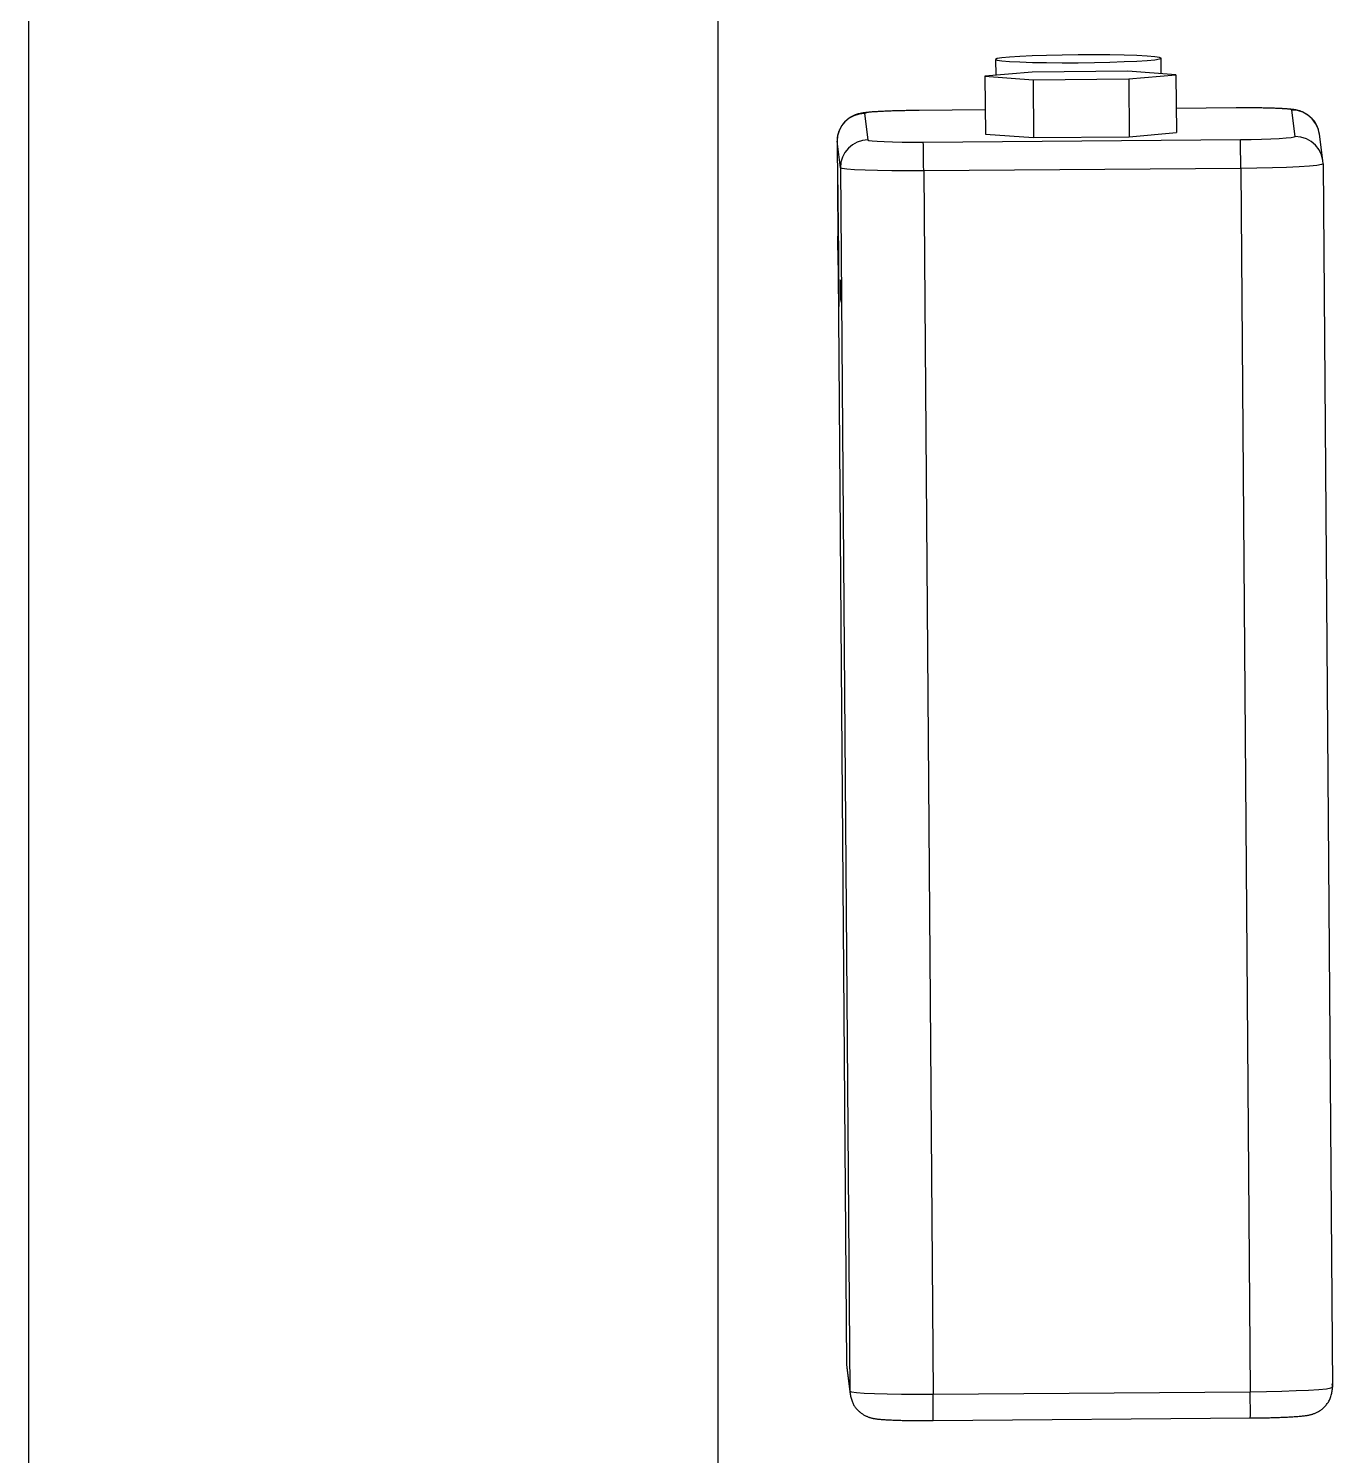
# Model space of a CAD drawing. Extents: x 2.75 to 8.34, y 2.35 to 7.17.
# Drawn here: x 7.655 to 8.12, y 3.106 to 3.615 of the extents above; entities that cross this region are included whole.
import ezdxf

# ---------------------------------------------------------------- set-up
doc = ezdxf.new("R2010")
doc.units = 0
doc.header["$LTSCALE"] = 0.5
doc.layers.add('TANGENT_LINES', color=7, linetype='CONTINUOUS')
doc.layers.add('VISIBLE', color=7, linetype='CONTINUOUS')

msp = doc.modelspace()

# ---------------------------------------------------------------- linework, layer by layer
at = {"layer": 'TANGENT_LINES'}
for p, q in [((7.95289, 3.58495), (7.95411, 3.57553)), ((7.996, 3.58622), (7.97246, 3.58603)), ((8.08564, 3.58693), (8.06419, 3.58676)), ((8.10666, 3.57675), (8.10545, 3.58617)), ((7.94434, 3.56562), (7.94313, 3.57504)), ((7.97391, 3.57477), (8.08709, 3.57567)), ((7.94434, 3.56562), (7.94772, 3.1291)), ((8.08723, 3.56538), (7.97405, 3.56448)), ((7.97405, 3.56448), (7.97742, 3.12796)), ((8.08723, 3.56538), (8.09061, 3.12886)), ((7.9465, 3.13852), (7.94772, 3.1291)), ((7.9465, 3.13852), (7.94658, 3.13734)), ((7.97742, 3.12796), (8.09061, 3.12886))]:
    msp.add_line(p, q, dxfattribs=at)
for points in [[(7.95289, 3.58495), (7.95098, 3.58475), (7.94913, 3.58417), (7.94744, 3.58325), (7.94596, 3.58202), (7.94474, 3.58052), (7.94385, 3.57881), (7.9433, 3.57696), (7.94313, 3.57504)], [(7.97246, 3.58603), (7.96862, 3.58598), (7.96494, 3.5859), (7.96154, 3.58578), (7.95858, 3.58565), (7.95615, 3.58549), (7.95435, 3.58531), (7.95325, 3.58513), (7.95289, 3.58495)], [(8.10545, 3.58617), (8.10504, 3.58635), (8.1039, 3.58651), (8.10206, 3.58665), (8.0996, 3.58677), (8.0966, 3.58686), (8.09319, 3.58692), (8.08949, 3.58695), (8.08564, 3.58693)], [(8.11528, 3.5776), (8.11482, 3.57958), (8.11395, 3.58142), (8.11273, 3.58304), (8.11119, 3.58438), (8.10942, 3.58537), (8.10747, 3.58598), (8.10545, 3.58617)], [(7.95411, 3.57553), (7.95219, 3.57532), (7.95035, 3.57475), (7.94865, 3.57383), (7.94717, 3.57259), (7.94596, 3.57109), (7.94506, 3.56939), (7.94452, 3.56754), (7.94434, 3.56562)], [(7.95411, 3.57553), (7.95451, 3.57535), (7.95565, 3.57519), (7.95749, 3.57504), (7.95996, 3.57492), (7.96296, 3.57483), (7.96637, 3.57478), (7.97007, 3.57475), (7.97391, 3.57477)], [(7.97405, 3.56448), (7.97403, 3.5664), (7.97401, 3.56827), (7.97399, 3.57002), (7.97398, 3.57156), (7.97396, 3.57285), (7.97394, 3.57384), (7.97392, 3.57449), (7.97391, 3.57477)], [(8.08709, 3.57567), (8.09093, 3.57572), (8.09462, 3.5758), (8.09801, 3.57591), (8.10098, 3.57605), (8.10341, 3.57621), (8.10521, 3.57638), (8.10631, 3.57657), (8.10666, 3.57675)], [(8.08723, 3.56538), (8.08721, 3.56731), (8.0872, 3.56918), (8.08718, 3.57092), (8.08716, 3.57247), (8.08714, 3.57376), (8.08712, 3.57475), (8.08711, 3.57539), (8.08709, 3.57567)], [(8.1165, 3.56818), (8.11603, 3.57015), (8.11517, 3.572), (8.11394, 3.57362), (8.11241, 3.57496), (8.11063, 3.57595), (8.10869, 3.57655), (8.10666, 3.57675)], [(7.97405, 3.56448), (7.96828, 3.56446), (7.96273, 3.56449), (7.95761, 3.56458), (7.95312, 3.56471), (7.94942, 3.56489), (7.94666, 3.56511), (7.94494, 3.56535), (7.94434, 3.56562)], [(8.11658, 3.567), (8.11605, 3.56672), (8.1144, 3.56645), (8.1117, 3.56619), (8.10806, 3.56595), (8.1036, 3.56574), (8.09852, 3.56558), (8.09299, 3.56545), (8.08723, 3.56538)], [(7.94772, 3.1291), (7.94832, 3.12884), (7.95003, 3.12859), (7.95279, 3.12838), (7.95649, 3.1282), (7.96099, 3.12806), (7.96611, 3.12797), (7.97166, 3.12794), (7.97742, 3.12796)], [(7.97744, 3.11858), (7.97745, 3.11875), (7.97746, 3.11928), (7.97746, 3.12014), (7.97746, 3.1213), (7.97745, 3.12271), (7.97745, 3.12434), (7.97744, 3.12611), (7.97742, 3.12796)], [(8.09061, 3.12886), (8.09636, 3.12894), (8.10189, 3.12906), (8.10698, 3.12923), (8.11143, 3.12943), (8.11508, 3.12967), (8.11777, 3.12993), (8.11942, 3.13021), (8.11995, 3.13048)], [(8.09063, 3.11948), (8.09063, 3.11966), (8.09064, 3.12019), (8.09064, 3.12105), (8.09064, 3.1222), (8.09064, 3.12362), (8.09063, 3.12524), (8.09062, 3.12701), (8.09061, 3.12886)]]:
    msp.add_lwpolyline(points, dxfattribs=at)
at = {"layer": 'VISIBLE'}
for p, q in [((7.65456, 3.80778), (7.65456, 3.02038)), ((7.90063, 3.80778), (7.90063, 3.02038)), ((7.99971, 3.60424), (7.99975, 3.59859)), ((8.04687, 3.60003), (8.01278, 3.59976)), ((8.0641, 3.59879), (8.04687, 3.60003)), ((8.0588, 3.59917), (8.05876, 3.6047)), ((8.01278, 3.59976), (7.99591, 3.59825)), ((7.99591, 3.59825), (7.99607, 3.5776)), ((7.99591, 3.59825), (8.01313, 3.597)), ((8.01313, 3.597), (8.04723, 3.59728)), ((8.01313, 3.597), (8.01329, 3.57636)), ((8.04723, 3.59728), (8.0641, 3.59879)), ((8.04723, 3.59728), (8.04739, 3.57663)), ((8.0641, 3.59879), (8.06425, 3.57815)), ((7.996, 3.58623), (7.97246, 3.58604)), ((7.97246, 3.58603), (7.97246, 3.58604)), ((8.08564, 3.58694), (8.06419, 3.58677)), ((8.08564, 3.58693), (8.08564, 3.58694)), ((7.94313, 3.57504), (7.9465, 3.13852)), ((7.99607, 3.5776), (8.01329, 3.57636)), ((8.01329, 3.57636), (8.04739, 3.57663)), ((8.04739, 3.57663), (8.06425, 3.57815)), ((8.1165, 3.56818), (8.11528, 3.5776)), ((8.11658, 3.567), (8.1165, 3.56818)), ((8.11658, 3.567), (8.11995, 3.13048)), ((7.94353, 3.54025), (7.94338, 3.55955)), ((7.94338, 3.55955), (7.94341, 3.55933)), ((7.94341, 3.55933), (7.94356, 3.54003)), ((7.94345, 3.53654), (7.94342, 3.54115)), ((7.94342, 3.54115), (7.94353, 3.54025)), ((7.94356, 3.54025), (7.94353, 3.54025)), ((7.94356, 3.54003), (7.94368, 3.53913)), ((7.94368, 3.53913), (7.94371, 3.53452)), ((7.9437, 3.53654), (7.94345, 3.53654)), ((7.94357, 3.53564), (7.94345, 3.53654)), ((7.9437, 3.53564), (7.94357, 3.53564)), ((7.94372, 3.51634), (7.94357, 3.53564)), ((7.94371, 3.53543), (7.9436, 3.53543)), ((7.94371, 3.53452), (7.9436, 3.53543)), ((7.9436, 3.53543), (7.94375, 3.51612)), ((7.94454, 3.51863), (7.94448, 3.52556)), ((7.94448, 3.52556), (7.94463, 3.52443)), ((7.94463, 3.52443), (7.94468, 3.51751)), ((7.94467, 3.51863), (7.94454, 3.51863)), ((7.94468, 3.51751), (7.94454, 3.51863)), ((7.94374, 3.51634), (7.94372, 3.51634)), ((7.94375, 3.51612), (7.94372, 3.51634)), ((7.94658, 3.13734), (7.9478, 3.12792)), ((7.94772, 3.1291), (7.9478, 3.12792)), ((7.97744, 3.11858), (8.09063, 3.11948))]:
    msp.add_line(p, q, dxfattribs=at)
msp.add_lwpolyline([(7.99971, 3.60424), (8.00028, 3.60398), (8.00196, 3.60373), (8.00469, 3.60351), (8.00836, 3.60333), (8.01284, 3.6032), (8.01794, 3.60311), (8.02348, 3.60307), (8.02924, 3.60309), (8.035, 3.60316), (8.04054, 3.60328), (8.04565, 3.60345), (8.05012, 3.60366), (8.05379, 3.60389), (8.05652, 3.60415), (8.0582, 3.60443), (8.05876, 3.6047), (8.05819, 3.60496), (8.05651, 3.60521), (8.05378, 3.60543), (8.0501, 3.60561), (8.04563, 3.60575), (8.04052, 3.60583), (8.03498, 3.60587), (8.02922, 3.60585), (8.02346, 3.60578), (8.01792, 3.60566), (8.01282, 3.60549), (8.00835, 3.60529), (8.00468, 3.60505), (8.00195, 3.60479), (8.00027, 3.60452)], close=True, dxfattribs=at)
for points in [[(7.97246, 3.58604), (7.97194, 3.58603), (7.97143, 3.58602), (7.97092, 3.58602), (7.97041, 3.58601), (7.96989, 3.586), (7.96938, 3.58599), (7.96887, 3.58599), (7.96837, 3.58598), (7.96786, 3.58597), (7.96736, 3.58596), (7.96686, 3.58595), (7.96636, 3.58594), (7.96586, 3.58593), (7.96537, 3.58592), (7.96487, 3.58591), (7.96439, 3.58589), (7.9639, 3.58588), (7.96342, 3.58587), (7.96294, 3.58585), (7.96247, 3.58584), (7.96199, 3.58582), (7.96152, 3.5858), (7.96106, 3.58578), (7.96059, 3.58576), (7.96013, 3.58574), (7.95967, 3.58572), (7.95921, 3.5857), (7.95876, 3.58568), (7.9583, 3.58565), (7.95785, 3.58563), (7.95741, 3.5856), (7.95696, 3.58557), (7.95653, 3.58555), (7.9561, 3.58552), (7.95567, 3.58549), (7.95526, 3.58545), (7.95486, 3.58542), (7.95446, 3.58538), (7.95409, 3.58535), (7.95372, 3.58531), (7.95337, 3.58527), (7.95304, 3.58523), (7.95272, 3.58519), (7.95242, 3.58514), (7.95213, 3.58509), (7.95186, 3.58505), (7.9516, 3.585), (7.95135, 3.58494), (7.95111, 3.58489), (7.95088, 3.58484), (7.95066, 3.58478), (7.95045, 3.58472), (7.95024, 3.58466), (7.95002, 3.58459), (7.94981, 3.58451), (7.94959, 3.58443), (7.94937, 3.58434), (7.94914, 3.58424), (7.9489, 3.58413), (7.94866, 3.58401), (7.94842, 3.58389), (7.94818, 3.58376), (7.94795, 3.58362), (7.94772, 3.58348), (7.9475, 3.58334), (7.94729, 3.58319), (7.94709, 3.58304), (7.94689, 3.58288), (7.9467, 3.58272), (7.94651, 3.58256), (7.94633, 3.5824), (7.94615, 3.58224)], [(8.11222, 3.58357), (8.11204, 3.58372), (8.11185, 3.58388), (8.11167, 3.58403), (8.11149, 3.58417), (8.1113, 3.58432), (8.11111, 3.58446), (8.11091, 3.5846), (8.11071, 3.58473), (8.11051, 3.58486), (8.1103, 3.58498), (8.11009, 3.58509), (8.10988, 3.5852), (8.10966, 3.58531), (8.10945, 3.5854), (8.10925, 3.58549), (8.10904, 3.58558), (8.10884, 3.58566), (8.10865, 3.58573), (8.10846, 3.58579), (8.10827, 3.58585), (8.10809, 3.58591), (8.10791, 3.58596), (8.10773, 3.58601), (8.10755, 3.58605), (8.10738, 3.58609), (8.1072, 3.58613), (8.10703, 3.58617), (8.10685, 3.58621), (8.10668, 3.58624), (8.1065, 3.58627), (8.10632, 3.5863), (8.10613, 3.58633), (8.10592, 3.58636), (8.10569, 3.58639), (8.10544, 3.58642), (8.10515, 3.58645), (8.10484, 3.58648), (8.1045, 3.58651), (8.10414, 3.58654), (8.10375, 3.58657), (8.10335, 3.58659), (8.10293, 3.58662), (8.10249, 3.58665), (8.10204, 3.58668), (8.10158, 3.5867), (8.10112, 3.58672), (8.10065, 3.58675), (8.10018, 3.58677), (8.09971, 3.58679), (8.09925, 3.58681), (8.09879, 3.58682), (8.09833, 3.58684), (8.09788, 3.58685), (8.09744, 3.58687), (8.09699, 3.58688), (8.09655, 3.58689), (8.09611, 3.5869), (8.09567, 3.58691), (8.09523, 3.58691), (8.0948, 3.58692), (8.09436, 3.58693), (8.09392, 3.58693), (8.09348, 3.58693), (8.09303, 3.58694), (8.09259, 3.58694), (8.09214, 3.58694), (8.09168, 3.58694), (8.09123, 3.58695), (8.09077, 3.58695), (8.09031, 3.58695), (8.08985, 3.58695), (8.08939, 3.58695), (8.08892, 3.58695), (8.08846, 3.58695), (8.08799, 3.58695), (8.08752, 3.58695), (8.08705, 3.58695), (8.08658, 3.58694), (8.08611, 3.58694), (8.08564, 3.58694)], [(7.94615, 3.58224), (7.94608, 3.58218), (7.94602, 3.58212), (7.94595, 3.58205), (7.94588, 3.58198), (7.94581, 3.58191), (7.94573, 3.58182), (7.94565, 3.58173), (7.94556, 3.58163), (7.94547, 3.58151), (7.94537, 3.58138), (7.94526, 3.58124), (7.94515, 3.58108), (7.94504, 3.58092), (7.94493, 3.58075), (7.94481, 3.58057), (7.94469, 3.58038), (7.94458, 3.58019), (7.94446, 3.57999), (7.94434, 3.57979), (7.94423, 3.57959), (7.94412, 3.57938), (7.94402, 3.57917), (7.94392, 3.57897), (7.94383, 3.57876), (7.94374, 3.57856), (7.94367, 3.57836), (7.9436, 3.57816), (7.94353, 3.57797), (7.94348, 3.57777), (7.94343, 3.57759), (7.94339, 3.5774), (7.94335, 3.57722), (7.94331, 3.57703), (7.94328, 3.57685), (7.94326, 3.57667), (7.94323, 3.57649), (7.94321, 3.57632), (7.94319, 3.57614), (7.94317, 3.57596), (7.94315, 3.57579)], [(7.94315, 3.57579), (7.94315, 3.57574), (7.94314, 3.57569), (7.94314, 3.57563), (7.94314, 3.57558), (7.94314, 3.57553), (7.94313, 3.57548), (7.94313, 3.57542), (7.94313, 3.57537), (7.94313, 3.57532), (7.94313, 3.57526), (7.94313, 3.57521), (7.94313, 3.57515), (7.94313, 3.57509), (7.94313, 3.57503), (7.94313, 3.57498), (7.94313, 3.57492), (7.94313, 3.57485), (7.94314, 3.57479), (7.94314, 3.57473), (7.94314, 3.57467), (7.94315, 3.5746), (7.94315, 3.57454), (7.94316, 3.57447), (7.94316, 3.5744), (7.94317, 3.57434), (7.94317, 3.57427), (7.94318, 3.5742), (7.94318, 3.57413), (7.94319, 3.57407), (7.9432, 3.574), (7.9432, 3.57393), (7.94321, 3.57386)], [(8.09063, 3.11948), (8.09116, 3.11949), (8.0917, 3.1195), (8.09223, 3.1195), (8.09277, 3.11951), (8.0933, 3.11952), (8.09383, 3.11953), (8.09436, 3.11953), (8.09489, 3.11954), (8.09542, 3.11955), (8.09594, 3.11956), (8.09646, 3.11957), (8.09698, 3.11958), (8.0975, 3.11959), (8.09801, 3.11961), (8.09852, 3.11962), (8.09903, 3.11963), (8.09953, 3.11965), (8.10003, 3.11966), (8.10053, 3.11968), (8.10102, 3.1197), (8.10152, 3.11972), (8.102, 3.11973), (8.10249, 3.11975), (8.10297, 3.11978), (8.10345, 3.1198), (8.10393, 3.11982), (8.1044, 3.11985), (8.10487, 3.11987), (8.10534, 3.1199), (8.10581, 3.11993), (8.10627, 3.11995), (8.10672, 3.11998), (8.10717, 3.12002), (8.10761, 3.12005), (8.10803, 3.12008), (8.10845, 3.12012), (8.10885, 3.12016), (8.10923, 3.1202), (8.1096, 3.12024), (8.10995, 3.12028), (8.11029, 3.12032), (8.11061, 3.12037), (8.11091, 3.12042), (8.11119, 3.12047), (8.11147, 3.12052), (8.11173, 3.12057), (8.11198, 3.12063), (8.11222, 3.12069), (8.11245, 3.12075), (8.11267, 3.12081), (8.11289, 3.12088), (8.11312, 3.12095), (8.11334, 3.12103), (8.11356, 3.12112), (8.11379, 3.12121), (8.11403, 3.12132), (8.11427, 3.12143), (8.11452, 3.12155), (8.11477, 3.12168), (8.11502, 3.12182), (8.11527, 3.12197), (8.11552, 3.12214), (8.11577, 3.12231), (8.11601, 3.12249), (8.11626, 3.12268), (8.1165, 3.12289), (8.11674, 3.1231), (8.11698, 3.12332), (8.11721, 3.12356), (8.11743, 3.1238), (8.11766, 3.12405), (8.11787, 3.12432), (8.11808, 3.12459), (8.11829, 3.12488), (8.11848, 3.12517), (8.11867, 3.12548), (8.11884, 3.1258), (8.119, 3.12613), (8.11916, 3.12647), (8.11929, 3.12683), (8.11942, 3.1272), (8.11953, 3.12757), (8.11962, 3.12796), (8.11971, 3.12834), (8.11978, 3.12872), (8.11984, 3.12909), (8.11988, 3.12945), (8.11992, 3.1298), (8.11994, 3.13012), (8.11995, 3.13041), (8.11995, 3.13067), (8.11995, 3.1309), (8.11994, 3.13111), (8.11992, 3.1313), (8.1199, 3.13148), (8.11987, 3.13166)], [(7.9478, 3.12792), (7.94789, 3.12756), (7.94799, 3.12721), (7.94808, 3.12685), (7.94818, 3.1265), (7.94828, 3.12615), (7.94839, 3.12581), (7.9485, 3.12548), (7.94862, 3.12516), (7.94875, 3.12484), (7.94889, 3.12454), (7.94903, 3.12425), (7.94918, 3.12398), (7.94935, 3.12371), (7.94952, 3.12346), (7.9497, 3.12322), (7.94988, 3.12298), (7.95007, 3.12276), (7.95027, 3.12254), (7.95047, 3.12234), (7.95067, 3.12213), (7.95088, 3.12194), (7.95109, 3.12175), (7.9513, 3.12157), (7.95152, 3.1214), (7.95173, 3.12123), (7.95195, 3.12107), (7.95217, 3.12092), (7.9524, 3.12077), (7.95262, 3.12064), (7.95284, 3.12051), (7.95307, 3.12039), (7.95329, 3.12027), (7.95351, 3.12017), (7.95373, 3.12007), (7.95395, 3.11998), (7.95416, 3.11989), (7.95436, 3.11982), (7.95456, 3.11975), (7.95476, 3.11968), (7.95496, 3.11962), (7.95515, 3.11956), (7.95534, 3.11951), (7.95553, 3.11947), (7.95571, 3.11942), (7.9559, 3.11938), (7.95608, 3.11934), (7.95626, 3.11931), (7.95645, 3.11927), (7.95664, 3.11924), (7.95683, 3.1192), (7.95704, 3.11917), (7.95728, 3.11914), (7.95753, 3.11911), (7.95781, 3.11908), (7.95813, 3.11905), (7.95848, 3.11902), (7.95886, 3.11899), (7.95926, 3.11896), (7.95969, 3.11893), (7.96013, 3.1189), (7.9606, 3.11887), (7.96107, 3.11884), (7.96155, 3.11882), (7.96205, 3.11879), (7.96254, 3.11877), (7.96304, 3.11874), (7.96353, 3.11872), (7.96402, 3.1187), (7.9645, 3.11869), (7.96498, 3.11867), (7.96546, 3.11866), (7.96593, 3.11864), (7.96639, 3.11863), (7.96686, 3.11862), (7.96732, 3.11861), (7.96779, 3.11861), (7.96825, 3.1186), (7.96871, 3.11859), (7.96918, 3.11859), (7.96965, 3.11858), (7.97012, 3.11858), (7.97059, 3.11858), (7.97106, 3.11858), (7.97154, 3.11857), (7.97202, 3.11857), (7.97251, 3.11857), (7.97299, 3.11857), (7.97348, 3.11857), (7.97397, 3.11857), (7.97447, 3.11857), (7.97496, 3.11857), (7.97546, 3.11857), (7.97595, 3.11857), (7.97645, 3.11857), (7.97694, 3.11857), (7.97744, 3.11858)]]:
    msp.add_lwpolyline(points, dxfattribs=at)
msp.add_arc((8.10546, 3.57633), 0.00991, 7.3633, 46.9904, dxfattribs=at)

doc.saveas('drawing.dxf')
